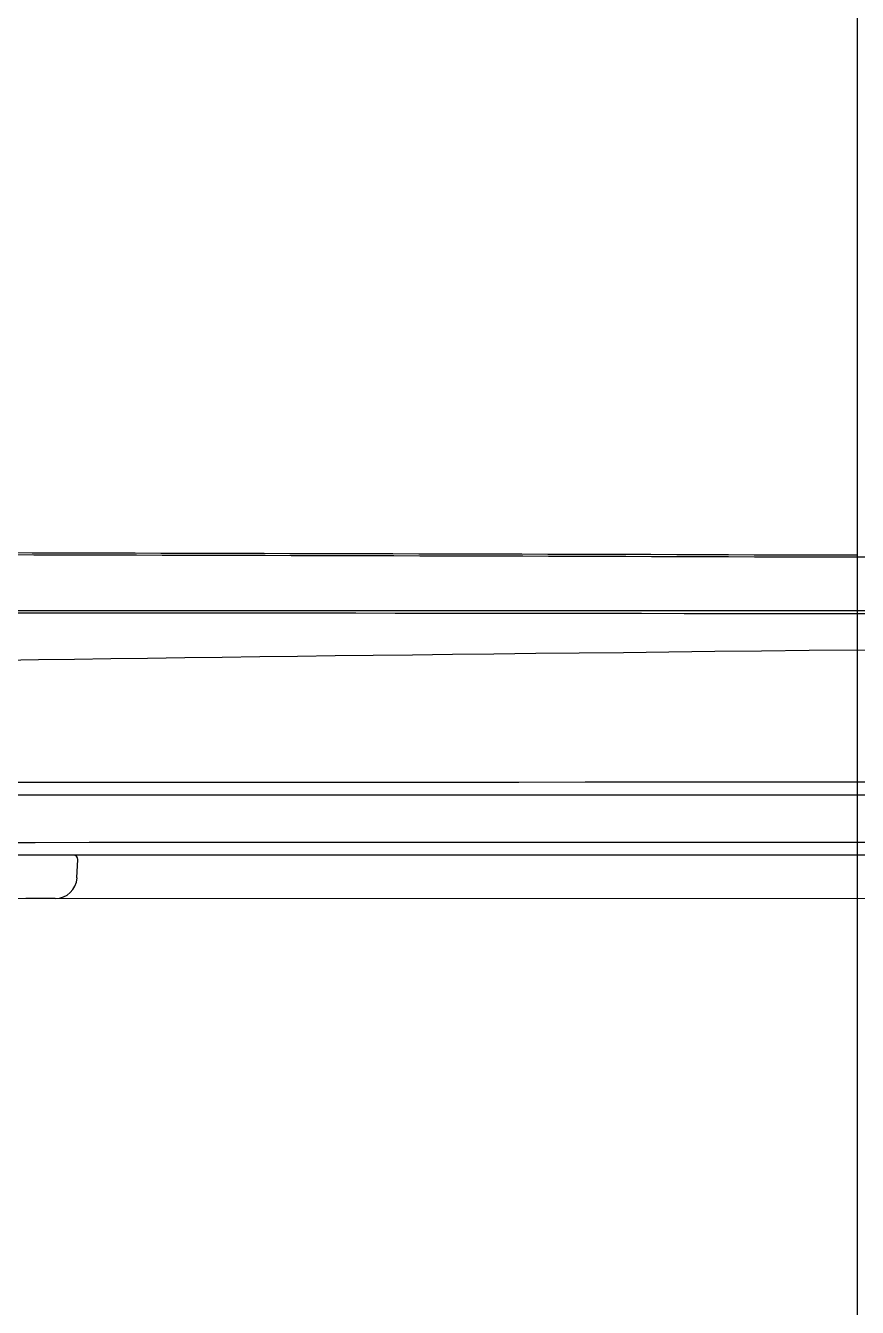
# Model space of a CAD drawing. Header units: millimetres. Extents: x 0 to 1800, y -67 to 2530.
# Drawn here: x 1310.2 to 1405.7, y 568.6 to 715.8 of the extents above; entities that cross this region are included whole.
import ezdxf
from ezdxf.lldxf.tags import DXFTag

# ---------------------------------------------------------------- set-up
doc = ezdxf.new("R2010")
doc.units = ezdxf.units.MM
doc.layers.add('내부선 및 부속', color=4, linetype='Continuous')
doc.layers.add('중심선', color=1, linetype='DASHED')
tags = doc.linetypes.add('DASHDOT', pattern=[70, 31, -13, 13, -13]).pattern_tags.tags
tags[10:11] = [DXFTag(74, 4), DXFTag(75, 0), DXFTag(340, '0'), DXFTag(46, 0.0), DXFTag(50, 0.0), DXFTag(44, 0.0), DXFTag(45, 0.0)]
tags[8:9] = [DXFTag(74, 4), DXFTag(75, 0), DXFTag(340, '0'), DXFTag(46, 0.0), DXFTag(50, 0.0), DXFTag(44, 0.0), DXFTag(45, 0.0)]
tags[6:7] = [DXFTag(74, 4), DXFTag(75, 0), DXFTag(340, '0'), DXFTag(46, 0.0), DXFTag(50, 0.0), DXFTag(44, 0.0), DXFTag(45, 0.0)]
tags[4:5] = [DXFTag(74, 4), DXFTag(75, 0), DXFTag(340, '0'), DXFTag(46, 0.0), DXFTag(50, 0.0), DXFTag(44, 0.0), DXFTag(45, 0.0)]
tags = doc.linetypes.add('DASHED', pattern=[25.72, 12.86, -12.86]).pattern_tags.tags
tags[6:7] = [DXFTag(74, 4), DXFTag(75, 0), DXFTag(340, '0'), DXFTag(46, 0.0), DXFTag(50, 0.0), DXFTag(44, 0.0), DXFTag(45, 0.0)]
tags[4:5] = [DXFTag(74, 4), DXFTag(75, 0), DXFTag(340, '0'), DXFTag(46, 0.0), DXFTag(50, 0.0), DXFTag(44, 0.0), DXFTag(45, 0.0)]

msp = doc.modelspace()

# ---------------------------------------------------------------- linework, layer by layer
at = {"layer": '내부선 및 부속', "linetype": 'Continuous'}
for p, q in [((1310.96, 655.25), (1308, 655.26)), ((1313.92, 655.24), (1310.96, 655.25)), ((1316.88, 655.23), (1313.92, 655.24)), ((1319.84, 655.23), (1316.88, 655.23)), ((1322.8, 655.22), (1319.84, 655.23)), ((1325.76, 655.21), (1322.8, 655.22)), ((1328.72, 655.2), (1325.76, 655.21)), ((1331.68, 655.19), (1328.72, 655.2)), ((1334.64, 655.19), (1331.68, 655.19)), ((1337.6, 655.18), (1334.64, 655.19)), ((1340.57, 655.17), (1337.6, 655.18)), ((1343.53, 655.16), (1340.57, 655.17)), ((1311.15, 655.02), (1308.2, 655.03)), ((1314.11, 655.02), (1311.15, 655.02)), ((1317.06, 655.01), (1314.11, 655.02)), ((1320.01, 655), (1317.06, 655.01)), ((1322.97, 654.99), (1320.01, 655)), ((1325.92, 654.98), (1322.97, 654.99)), ((1328.88, 654.97), (1325.92, 654.98)), ((1331.83, 654.97), (1328.88, 654.97)), ((1334.79, 654.96), (1331.83, 654.97)), ((1337.74, 654.95), (1334.79, 654.96)), ((1340.7, 654.94), (1337.74, 654.95)), ((1343.66, 654.93), (1340.7, 654.94)), ((1346.49, 655.15), (1343.53, 655.16)), ((1346.61, 654.92), (1343.66, 654.93)), ((1349.45, 655.15), (1346.49, 655.15)), ((1349.57, 654.92), (1346.61, 654.92)), ((1352.41, 655.14), (1349.45, 655.15)), ((1352.52, 654.91), (1349.57, 654.92)), ((1355.37, 655.13), (1352.41, 655.14)), ((1355.48, 654.9), (1352.52, 654.91)), ((1358.34, 655.12), (1355.37, 655.13)), ((1358.43, 654.89), (1355.48, 654.9)), ((1361.3, 655.11), (1358.34, 655.12)), ((1361.39, 654.88), (1358.43, 654.89)), ((1364.26, 655.11), (1361.3, 655.11)), ((1364.35, 654.87), (1361.39, 654.88)), ((1367.22, 655.1), (1364.26, 655.11)), ((1367.3, 654.87), (1364.35, 654.87)), ((1370.18, 655.09), (1367.22, 655.1)), ((1370.26, 654.86), (1367.3, 654.87)), ((1373.15, 655.08), (1370.18, 655.09)), ((1373.21, 654.85), (1370.26, 654.86)), ((1376.11, 655.07), (1373.15, 655.08)), ((1376.17, 654.84), (1373.21, 654.85)), ((1379.07, 655.06), (1376.11, 655.07)), ((1379.13, 654.83), (1376.17, 654.84)), ((1382.03, 655.06), (1379.07, 655.06)), ((1382.08, 654.82), (1379.13, 654.83)), ((1385, 655.05), (1382.03, 655.06)), ((1385.04, 654.82), (1382.08, 654.82)), ((1387.96, 655.04), (1385, 655.05)), ((1387.99, 654.81), (1385.04, 654.82)), ((1390.92, 655.03), (1387.96, 655.04)), ((1390.95, 654.8), (1387.99, 654.81)), ((1393.88, 655.02), (1390.92, 655.03)), ((1393.91, 654.79), (1390.95, 654.8)), ((1396.85, 655.02), (1393.88, 655.02)), ((1396.86, 654.78), (1393.91, 654.79)), ((1399.81, 655.01), (1396.85, 655.02)), ((1399.82, 654.77), (1396.86, 654.78)), ((1402.77, 655), (1399.81, 655.01)), ((1402.77, 654.77), (1399.82, 654.77)), ((1405.73, 654.99), (1402.77, 655)), ((1405.73, 654.76), (1402.77, 654.77)), ((1408.69, 654.77), (1405.73, 654.76)), ((1307.26, 648.39), (1310.99, 648.39)), ((1311.3, 648.59), (1308.94, 648.59)), ((1310.99, 648.39), (1314.8, 648.39)), ((1313.65, 648.59), (1311.3, 648.59)), ((1316.01, 648.59), (1313.65, 648.59)), ((1314.8, 648.39), (1318.7, 648.38)), ((1318.37, 648.59), (1316.01, 648.59)), ((1320.73, 648.59), (1318.37, 648.59)), ((1318.7, 648.38), (1322.69, 648.38)), ((1323.09, 648.59), (1320.73, 648.59)), ((1322.69, 648.38), (1326.76, 648.38)), ((1325.45, 648.59), (1323.09, 648.59)), ((1327.81, 648.59), (1325.45, 648.59)), ((1326.76, 648.38), (1330.9, 648.37)), ((1330.17, 648.59), (1327.81, 648.59)), ((1332.53, 648.59), (1330.17, 648.59)), ((1330.9, 648.37), (1335.11, 648.37)), ((1334.89, 648.59), (1332.53, 648.59)), ((1337.25, 648.59), (1334.89, 648.59)), ((1335.11, 648.37), (1339.39, 648.37)), ((1339.61, 648.59), (1337.25, 648.59)), ((1339.39, 648.37), (1343.74, 648.36)), ((1341.97, 648.59), (1339.61, 648.59)), ((1344.33, 648.59), (1341.97, 648.59)), ((1343.74, 648.36), (1348.16, 648.36)), ((1346.69, 648.59), (1344.33, 648.59)), ((1349.05, 648.59), (1346.69, 648.59)), ((1348.16, 648.36), (1352.64, 648.35)), ((1351.41, 648.59), (1349.05, 648.59)), ((1353.78, 648.59), (1351.41, 648.59)), ((1352.64, 648.35), (1357.19, 648.35)), ((1356.14, 648.59), (1353.78, 648.59)), ((1358.5, 648.59), (1356.14, 648.59)), ((1357.19, 648.35), (1361.82, 648.34)), ((1360.86, 648.59), (1358.5, 648.59)), ((1363.22, 648.59), (1360.86, 648.59)), ((1361.82, 648.34), (1366.52, 648.34)), ((1365.58, 648.59), (1363.22, 648.59)), ((1367.94, 648.59), (1365.58, 648.59)), ((1366.52, 648.34), (1371.28, 648.33)), ((1370.3, 648.59), (1367.94, 648.59)), ((1372.67, 648.59), (1370.3, 648.59)), ((1371.28, 648.33), (1376.09, 648.33)), ((1375.03, 648.59), (1372.67, 648.59)), ((1377.39, 648.59), (1375.03, 648.59)), ((1376.09, 648.33), (1380.96, 648.33)), ((1379.75, 648.59), (1377.39, 648.59)), ((1382.11, 648.59), (1379.75, 648.59)), ((1380.96, 648.33), (1385.86, 648.32)), ((1384.47, 648.59), (1382.11, 648.59)), ((1386.84, 648.59), (1384.47, 648.59)), ((1385.86, 648.32), (1390.8, 648.32)), ((1389.2, 648.59), (1386.84, 648.59)), ((1391.56, 648.59), (1389.2, 648.59)), ((1390.8, 648.32), (1395.76, 648.32)), ((1393.92, 648.59), (1391.56, 648.59)), ((1396.28, 648.59), (1393.92, 648.59)), ((1395.76, 648.32), (1400.74, 648.32)), ((1398.64, 648.59), (1396.28, 648.59)), ((1401.01, 648.59), (1398.64, 648.59)), ((1400.74, 648.32), (1405.73, 648.32)), ((1403.37, 648.59), (1401.01, 648.59)), ((1405.73, 648.59), (1403.37, 648.59)), ((1408.1, 648.59), (1405.73, 648.59)), ((1405.73, 648.32), (1410.72, 648.32)), ((1345.78, 643.42), (1341.46, 643.37)), ((1350.15, 643.48), (1345.78, 643.42)), ((1354.64, 643.53), (1350.15, 643.48)), ((1359.25, 643.58), (1354.64, 643.53)), ((1363.98, 643.64), (1359.25, 643.58)), ((1368.83, 643.69), (1363.98, 643.64)), ((1373.8, 643.75), (1368.83, 643.69)), ((1378.88, 643.8), (1373.8, 643.75)), ((1384.07, 643.86), (1378.88, 643.8)), ((1389.36, 643.92), (1384.07, 643.86)), ((1394.74, 643.98), (1389.36, 643.92)), ((1400.2, 644.04), (1394.74, 643.98)), ((1405.73, 644.1), (1400.2, 644.04)), ((1411.26, 644.04), (1405.73, 644.1)), ((1311.72, 642.97), (1307.66, 642.91)), ((1315.84, 643.03), (1311.72, 642.97)), ((1320.01, 643.09), (1315.84, 643.03)), ((1324.23, 643.15), (1320.01, 643.09)), ((1328.49, 643.2), (1324.23, 643.15)), ((1332.79, 643.26), (1328.49, 643.2)), ((1337.11, 643.31), (1332.79, 643.26)), ((1341.46, 643.37), (1337.11, 643.31)), ((1306.05, 628.94), (1312.09, 628.94)), ((1312.09, 628.94), (1318.35, 628.94)), ((1318.35, 628.94), (1324.83, 628.94)), ((1324.83, 628.94), (1331.46, 628.94)), ((1331.46, 628.94), (1338.23, 628.94)), ((1338.23, 628.94), (1345.13, 628.94)), ((1345.13, 628.94), (1352.18, 628.94)), ((1352.18, 628.94), (1359.42, 628.94)), ((1359.42, 628.94), (1366.85, 628.94)), ((1366.85, 628.94), (1374.47, 628.95)), ((1374.47, 628.95), (1382.2, 628.95)), ((1382.2, 628.95), (1390, 628.95)), ((1390, 628.95), (1397.85, 628.95)), ((1397.85, 628.95), (1405.73, 628.95)), ((1405.73, 628.95), (1413.56, 628.95)), ((1312.83, 627.44), (1306.83, 627.44)), ((1319.06, 627.44), (1312.83, 627.44)), ((1325.5, 627.44), (1319.06, 627.44)), ((1332.09, 627.44), (1325.5, 627.44)), ((1338.81, 627.44), (1332.09, 627.44)), ((1345.67, 627.44), (1338.81, 627.44)), ((1352.68, 627.44), (1345.67, 627.44)), ((1359.87, 627.44), (1352.68, 627.44)), ((1367.26, 627.44), (1359.87, 627.44)), ((1374.82, 627.44), (1367.26, 627.44)), ((1382.46, 627.44), (1374.82, 627.44)), ((1390.15, 627.44), (1382.46, 627.44)), ((1397.91, 627.44), (1390.15, 627.44)), ((1405.73, 627.44), (1397.91, 627.44)), ((1413.53, 627.44), (1405.73, 627.44)), ((1305.31, 622.01), (1311.31, 622.01)), ((1311.31, 622.01), (1317.52, 622.02)), ((1317.52, 622.02), (1323.94, 622.02)), ((1323.94, 622.02), (1330.56, 622.02)), ((1330.56, 622.02), (1337.38, 622.02)), ((1337.38, 622.02), (1344.39, 622.02)), ((1344.39, 622.02), (1351.58, 622.02)), ((1351.58, 622.02), (1358.95, 622.03)), ((1358.95, 622.03), (1366.49, 622.03)), ((1366.49, 622.03), (1374.16, 622.03)), ((1374.16, 622.03), (1381.95, 622.03)), ((1381.95, 622.03), (1389.83, 622.03)), ((1389.83, 622.03), (1397.76, 622.03)), ((1397.76, 622.03), (1405.73, 622.04)), ((1405.73, 622.04), (1413.7, 622.03)), ((1311.77, 620.56), (1305.93, 620.56)), ((1318.03, 620.56), (1311.77, 620.56)), ((1316.12, 617.92), (1316.23, 620.06)), ((1324.65, 620.56), (1318.03, 620.56)), ((1331.35, 620.56), (1324.65, 620.56)), ((1338.14, 620.56), (1331.35, 620.56)), ((1345.01, 620.56), (1338.14, 620.56)), ((1351.97, 620.56), (1345.01, 620.56)), ((1359.11, 620.56), (1351.97, 620.56)), ((1366.66, 620.56), (1359.11, 620.56)), ((1374.3, 620.56), (1366.66, 620.56)), ((1382.05, 620.56), (1374.3, 620.56)), ((1389.95, 620.56), (1382.05, 620.56)), ((1397.84, 620.56), (1389.95, 620.56)), ((1405.73, 620.56), (1397.84, 620.56)), ((1413.62, 620.56), (1405.73, 620.56)), ((1313.63, 615.56), (1310.23, 615.56))]:
    msp.add_line(p, q, dxfattribs=at)
at = {"layer": '내부선 및 부속', "lineweight": 18}
msp.add_line((1215.73, 615.56), (1595.73, 615.56), dxfattribs=at)
at = {"layer": '내부선 및 부속', "linetype": 'Continuous'}
for centre, radius, start, end in [((1315.73, 620.06), 0.5, 0, 90), ((1313.63, 618.06), 2.5, 270, 357)]:
    msp.add_arc(centre, radius, start, end, dxfattribs=at)
at = {"layer": '중심선', "linetype": 'DASHDOT'}
msp.add_line((1405.73, 215.56), (1405.73, 863.06), dxfattribs=at)

doc.saveas('drawing.dxf')
